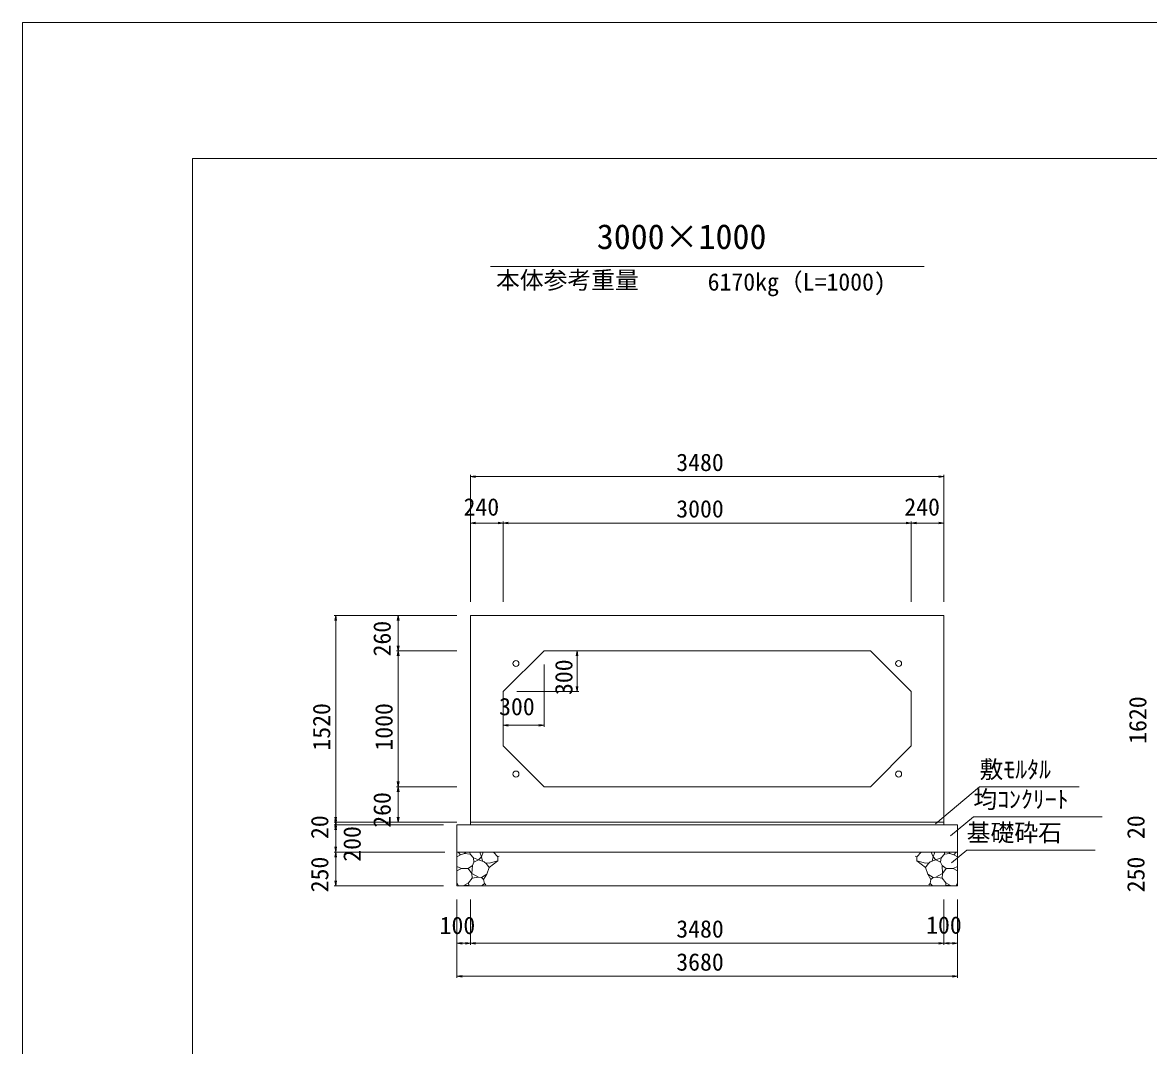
# Model space of a CAD drawing. Units: millimetres on the paper. Extents: x 0 to 841, y 0 to 594.
# Drawn here: x 0 to 165.5, y 443.5 to 594 of the extents above; entities that cross this region are included whole.
import ezdxf
from ezdxf.enums import TextEntityAlignment as Align

# ---------------------------------------------------------------- set-up
doc = ezdxf.new("R2010")
doc.units = ezdxf.units.MM
for name, color, linetype, lineweight in [('D-STR-DIM（寸法）', 7, 'Continuous', 18), ('D-STR-HTXT（旗揚げ）', 4, 'Continuous', 18), ('D-STR-STRn（構造物）', 5, 'Continuous', 18), ('D-STR（構造物外形線）', 1, 'Continuous', 18), ('D-TTL(外枠）', 2, 'Continuous', 18), ('DEFPOINTS_2', 8, 'Continuous', 18)]:
    doc.layers.add(name, color=color, linetype=linetype, lineweight=lineweight)
doc.layers.add('D-STR-TXT（文字）', color=7, linetype='Continuous')
doc.styles.add('ＭＳ ゴシック', font='')
doc.styles.get('ＭＳ ゴシック').set_extended_font_data('MS Gothic')

msp = doc.modelspace()

# ---------------------------------------------------------------- linework, layer by layer
at = {"layer": 'D-STR-DIM（寸法）'}
for p, q in [((65.873, 508.769), (65.873, 527.444)), ((65.873, 527.194), (66.623, 527.319)), ((65.873, 527.194), (65.973, 527.194)), ((66.623, 527.069), (65.873, 527.194)), ((135.373, 527.194), (65.973, 527.194)), ((134.723, 527.319), (135.473, 527.194)), ((135.473, 527.194), (134.723, 527.069)), ((135.473, 527.194), (135.373, 527.194)), ((135.473, 508.769), (135.473, 527.444)), ((65.873, 508.769), (65.873, 520.61)), ((65.873, 520.36), (66.623, 520.485)), ((65.873, 520.36), (65.973, 520.36)), ((66.623, 520.235), (65.873, 520.36)), ((65.973, 520.36), (70.573, 520.36)), ((69.923, 520.485), (70.673, 520.36)), ((70.673, 520.36), (69.923, 520.235)), ((70.673, 520.36), (70.573, 520.36)), ((70.673, 508.769), (70.673, 520.61)), ((70.673, 508.769), (70.673, 520.61)), ((70.673, 520.36), (71.423, 520.485)), ((70.673, 520.36), (70.773, 520.36)), ((71.423, 520.235), (70.673, 520.36)), ((70.773, 520.36), (130.573, 520.36)), ((129.923, 520.485), (130.673, 520.36)), ((130.673, 520.36), (129.923, 520.235)), ((130.673, 520.36), (130.573, 520.36)), ((130.673, 508.769), (130.673, 520.61)), ((130.673, 508.769), (130.673, 520.61)), ((130.673, 520.36), (131.423, 520.485)), ((130.673, 520.36), (130.773, 520.36)), ((131.423, 520.235), (130.673, 520.36)), ((130.773, 520.36), (135.373, 520.36)), ((134.723, 520.485), (135.473, 520.36)), ((135.473, 520.36), (134.723, 520.235)), ((135.473, 520.36), (135.373, 520.36)), ((135.473, 508.769), (135.473, 520.61)), ((63.873, 506.769), (45.806, 506.769)), ((45.931, 506.019), (46.056, 506.769)), ((46.056, 506.769), (46.056, 506.669)), ((46.056, 506.769), (46.181, 506.019)), ((46.056, 506.669), (46.056, 476.469)), ((63.873, 506.769), (54.979, 506.769)), ((55.104, 506.019), (55.229, 506.769)), ((55.229, 506.769), (55.229, 506.669)), ((55.229, 506.769), (55.354, 506.019)), ((55.229, 506.669), (55.229, 501.669)), ((55.229, 501.569), (55.104, 502.319)), ((55.354, 502.319), (55.229, 501.569)), ((55.229, 501.569), (55.229, 501.669)), ((63.873, 501.569), (54.979, 501.569)), ((63.873, 501.569), (54.979, 501.569)), ((55.104, 500.819), (55.229, 501.569)), ((55.229, 501.569), (55.229, 501.469)), ((55.229, 501.569), (55.354, 500.819)), ((55.229, 481.669), (55.229, 501.469)), ((78.673, 501.569), (81.778, 501.569)), ((81.403, 500.819), (81.528, 501.569)), ((81.528, 501.569), (81.528, 501.469)), ((81.528, 501.569), (81.653, 500.819)), ((81.528, 495.669), (81.528, 501.469)), ((76.673, 499.569), (76.673, 490.371)), ((72.673, 495.569), (81.778, 495.569)), ((81.528, 495.569), (81.403, 496.319)), ((81.653, 496.319), (81.528, 495.569)), ((81.528, 495.569), (81.528, 495.669)), ((70.673, 493.569), (70.673, 490.371)), ((70.673, 490.621), (71.423, 490.746)), ((70.673, 490.621), (70.773, 490.621)), ((71.423, 490.496), (70.673, 490.621)), ((76.573, 490.621), (70.773, 490.621)), ((75.923, 490.746), (76.673, 490.621)), ((76.673, 490.621), (75.923, 490.496)), ((76.673, 490.621), (76.573, 490.621)), ((55.229, 481.569), (55.104, 482.319)), ((55.354, 482.319), (55.229, 481.569)), ((63.873, 481.569), (54.979, 481.569)), ((63.873, 481.569), (54.979, 481.569)), ((55.104, 480.819), (55.229, 481.569)), ((55.229, 481.569), (55.229, 481.669)), ((55.229, 481.569), (55.229, 481.469)), ((55.229, 481.569), (55.354, 480.819)), ((55.229, 481.469), (55.229, 476.469)), ((46.056, 476.369), (45.931, 477.119)), ((46.181, 477.119), (46.056, 476.369)), ((55.229, 476.369), (55.104, 477.119)), ((55.354, 477.119), (55.229, 476.369)), ((63.873, 476.369), (45.806, 476.369)), ((63.873, 476.369), (45.806, 476.369)), ((61.873, 475.969), (45.806, 475.969)), ((61.873, 475.969), (45.806, 475.969)), ((46.056, 475.969), (45.931, 476.719)), ((45.931, 475.619), (46.056, 476.369)), ((45.931, 475.219), (46.056, 475.969)), ((46.181, 476.719), (46.056, 475.969)), ((46.056, 476.369), (46.056, 476.469)), ((46.056, 476.369), (46.056, 476.269)), ((46.056, 476.369), (46.181, 475.619)), ((46.056, 476.269), (46.056, 476.069)), ((46.056, 475.969), (46.056, 476.069)), ((46.056, 475.969), (46.056, 475.869)), ((46.056, 475.969), (46.181, 475.219)), ((46.056, 475.869), (46.056, 472.069)), ((63.873, 476.369), (54.979, 476.369)), ((55.229, 476.369), (55.229, 476.469)), ((61.873, 471.969), (45.806, 471.969)), ((62.074, 471.969), (45.806, 471.969)), ((46.056, 471.969), (45.931, 472.719)), ((45.931, 471.219), (46.056, 471.969)), ((46.181, 472.719), (46.056, 471.969)), ((46.056, 471.969), (46.056, 472.069)), ((46.056, 471.969), (46.056, 471.869)), ((46.056, 471.969), (46.181, 471.219)), ((46.056, 471.869), (46.056, 467.069)), ((61.873, 466.969), (45.806, 466.969)), ((46.056, 466.969), (45.931, 467.719)), ((46.181, 467.719), (46.056, 466.969)), ((46.056, 466.969), (46.056, 467.069)), ((63.873, 464.969), (63.873, 453.442)), ((63.873, 464.969), (63.873, 458.306)), ((65.873, 464.969), (65.873, 458.306)), ((65.873, 464.969), (65.873, 458.306)), ((135.473, 464.969), (135.473, 458.306)), ((135.473, 464.969), (135.473, 458.306)), ((137.473, 464.969), (137.473, 458.306)), ((137.473, 464.969), (137.473, 453.442)), ((63.873, 458.556), (64.623, 458.681)), ((63.873, 458.556), (63.973, 458.556)), ((64.623, 458.431), (63.873, 458.556)), ((63.973, 458.556), (65.773, 458.556)), ((65.123, 458.681), (65.873, 458.556)), ((65.873, 458.556), (65.123, 458.431)), ((65.873, 458.556), (65.773, 458.556)), ((65.873, 458.556), (66.623, 458.681)), ((65.873, 458.556), (65.973, 458.556)), ((66.623, 458.431), (65.873, 458.556)), ((65.973, 458.556), (135.373, 458.556)), ((134.723, 458.681), (135.473, 458.556)), ((135.473, 458.556), (134.723, 458.431)), ((135.473, 458.556), (135.373, 458.556)), ((135.473, 458.556), (136.223, 458.681)), ((135.473, 458.556), (135.573, 458.556)), ((136.223, 458.431), (135.473, 458.556)), ((135.573, 458.556), (137.373, 458.556)), ((136.723, 458.681), (137.473, 458.556)), ((137.473, 458.556), (136.723, 458.431)), ((137.473, 458.556), (137.373, 458.556)), ((63.873, 453.692), (64.623, 453.817)), ((63.873, 453.692), (63.973, 453.692)), ((64.623, 453.567), (63.873, 453.692)), ((63.973, 453.692), (137.373, 453.692)), ((136.723, 453.817), (137.473, 453.692)), ((137.473, 453.692), (136.723, 453.567)), ((137.473, 453.692), (137.373, 453.692))]:
    msp.add_line(p, q, dxfattribs=at)
at = {"layer": 'D-STR-HTXT（旗揚げ）'}
for p, q in [((68.781, 558.12), (132.565, 558.12)), ((134.229, 476.125), (140.707, 481.567)), ((155.368, 481.567), (140.707, 481.567)), ((136.446, 474.354), (139.794, 477.168)), ((158.72, 477.168), (139.794, 477.168)), ((136.565, 470.365), (138.819, 472.259)), ((157.683, 472.259), (138.819, 472.259))]:
    msp.add_line(p, q, dxfattribs=at)
at = {"layer": 'D-STR-STRn（構造物）'}
for p, q in [((63.873, 475.969), (137.473, 475.969)), ((63.873, 475.969), (63.873, 466.969)), ((65.873, 476.369), (65.873, 475.969)), ((135.473, 476.369), (135.473, 475.969)), ((137.473, 475.969), (137.473, 466.969)), ((63.873, 471.969), (137.473, 471.969)), ((64.405, 471.574), (64.074, 471.969)), ((64.99, 471.762), (65.182, 471.969)), ((65.799, 471.632), (65.78, 471.969)), ((67.234, 471.969), (67.461, 471.251)), ((67.461, 471.251), (67.741, 471.969)), ((69.236, 471.969), (69.882, 471.249)), ((132.111, 471.969), (131.464, 471.249)), ((133.885, 471.251), (133.605, 471.969)), ((134.112, 471.969), (133.885, 471.251)), ((135.548, 471.632), (135.566, 471.969)), ((136.356, 471.762), (136.165, 471.969)), ((136.941, 471.574), (137.273, 471.969)), ((64.405, 471.574), (63.873, 471.261)), ((64.99, 471.762), (64.405, 471.574)), ((65.799, 471.632), (64.99, 471.762)), ((66.286, 471.101), (65.799, 471.632)), ((66.139, 470.009), (66.375, 470.481)), ((66.375, 470.481), (66.286, 471.101)), ((67.059, 470.835), (66.286, 471.101)), ((66.375, 470.481), (67.059, 470.835)), ((67.461, 471.251), (67.059, 470.835)), ((67.059, 470.835), (67.886, 470.529)), ((67.461, 471.251), (67.618, 470.628)), ((67.886, 470.529), (68.192, 470.238)), ((68.039, 470.384), (68.6, 470.329)), ((68.192, 470.238), (68.606, 469.687)), ((68.6, 470.329), (69.882, 470.658)), ((68.606, 469.687), (69.882, 470.658)), ((69.882, 471.249), (70.101, 471.358)), ((69.882, 471.249), (69.882, 470.658)), ((69.882, 470.658), (69.907, 470.652)), ((131.464, 471.249), (131.246, 471.358)), ((131.464, 470.658), (131.439, 470.652)), ((131.464, 471.249), (131.464, 470.658)), ((132.746, 470.329), (131.464, 470.658)), ((132.741, 469.687), (131.464, 470.658)), ((133.154, 470.238), (132.741, 469.687)), ((133.307, 470.384), (132.746, 470.329)), ((133.46, 470.529), (133.154, 470.238)), ((134.287, 470.835), (133.46, 470.529)), ((133.885, 471.251), (133.729, 470.628)), ((133.885, 471.251), (134.287, 470.835)), ((134.287, 470.835), (135.06, 471.101)), ((134.972, 470.481), (134.287, 470.835)), ((134.972, 470.481), (135.06, 471.101)), ((135.207, 470.009), (134.972, 470.481)), ((135.06, 471.101), (135.548, 471.632)), ((135.548, 471.632), (136.356, 471.762)), ((136.356, 471.762), (136.941, 471.574)), ((136.941, 471.574), (137.473, 471.261)), ((64.521, 469.56), (63.873, 469.833)), ((63.873, 469.191), (64.521, 469.56)), ((64.521, 469.56), (65.54, 469.543)), ((65.54, 469.543), (66.139, 470.009)), ((66.069, 468.809), (65.54, 469.543)), ((66.069, 468.809), (66.139, 470.009)), ((66.132, 468.132), (66.069, 468.809)), ((66.069, 468.809), (67.062, 468.271)), ((68.242, 468.716), (67.481, 468.24)), ((67.798, 467.915), (68.242, 468.716)), ((68.606, 469.687), (68.242, 468.716)), ((132.741, 469.687), (133.104, 468.716)), ((133.549, 467.915), (133.104, 468.716)), ((133.104, 468.716), (133.865, 468.24)), ((135.278, 468.809), (134.285, 468.271)), ((135.278, 468.809), (135.207, 470.009)), ((135.807, 469.543), (135.207, 470.009)), ((135.214, 468.132), (135.278, 468.809)), ((135.278, 468.809), (135.807, 469.543)), ((136.825, 469.56), (135.807, 469.543)), ((136.825, 469.56), (137.473, 469.833)), ((137.473, 469.191), (136.825, 469.56)), ((64.087, 466.969), (63.873, 467.414)), ((63.873, 466.969), (137.473, 466.969)), ((64.9, 467.061), (64.521, 466.969)), ((64.9, 467.061), (65.582, 467.435)), ((65.528, 467.084), (64.9, 467.061)), ((65.791, 466.969), (65.528, 467.084)), ((65.582, 467.435), (66.132, 468.132)), ((65.582, 467.435), (65.595, 467.087)), ((67.062, 468.271), (66.132, 468.132)), ((67.481, 468.24), (67.062, 468.271)), ((67.481, 468.24), (67.798, 467.915)), ((67.54, 466.969), (67.916, 467.346)), ((67.916, 467.346), (67.798, 467.915)), ((67.916, 467.346), (68.111, 467.164)), ((133.43, 467.346), (133.235, 467.164)), ((133.43, 467.346), (133.549, 467.915)), ((133.807, 466.969), (133.43, 467.346)), ((133.865, 468.24), (133.549, 467.915)), ((133.865, 468.24), (134.285, 468.271)), ((134.285, 468.271), (135.214, 468.132)), ((135.764, 467.435), (135.214, 468.132)), ((135.556, 466.969), (135.818, 467.084)), ((135.764, 467.435), (135.751, 467.087)), ((136.447, 467.061), (135.764, 467.435)), ((135.818, 467.084), (136.447, 467.061)), ((136.447, 467.061), (136.826, 466.969)), ((137.26, 466.969), (137.473, 467.414))]:
    msp.add_line(p, q, dxfattribs=at)
at = {"layer": 'D-STR（構造物外形線）'}
for p, q in [((65.873, 506.769), (135.473, 506.769)), ((65.873, 476.369), (65.873, 506.769)), ((135.473, 506.769), (135.473, 476.369)), ((70.673, 495.569), (76.673, 501.569)), ((76.673, 501.569), (124.673, 501.569)), ((124.673, 501.569), (130.673, 495.569)), ((70.673, 487.569), (70.673, 495.569)), ((130.673, 495.569), (130.673, 487.569)), ((76.673, 481.569), (70.673, 487.569)), ((130.673, 487.569), (124.673, 481.569)), ((124.673, 481.569), (76.673, 481.569)), ((135.473, 476.369), (65.873, 476.369))]:
    msp.add_line(p, q, dxfattribs=at)
for centre in [(72.542, 499.701), (128.805, 499.701), (72.542, 483.438), (128.805, 483.438)]:
    msp.add_circle(centre, 0.44, dxfattribs=at)
at = {"layer": 'D-TTL(外枠）'}
for p, q in [((25, 574), (820, 574)), ((25, 20), (25, 574))]:
    msp.add_line(p, q, dxfattribs=at)
at = {"layer": 'DEFPOINTS_2'}
for p, q in [((0, 0), (0, 594)), ((0, 594), (841, 594))]:
    msp.add_line(p, q, dxfattribs=at)

# ---------------------------------------------------------------- texts
at = {"layer": 'D-STR-DIM（寸法）', "style": 'ＭＳ ゴシック'}
for s, p in [('3480', (96.116, 527.244)), ('240', (64.844, 520.685)), ('3000', (96.116, 520.41)), ('240', (129.644, 520.685)), ('300', (70.068, 491.315)), ('100', (61.321, 459.131)), ('3480', (96.116, 458.606)), ('100', (132.85, 459.173)), ('3680', (96.116, 453.742))]:
    msp.add_text(s, height=2.566, dxfattribs=at).set_placement(p, align=Align.BOTTOM_LEFT)
for s, p in [('260', (54.904, 500.74)), ('300', (81.62, 495.068)), ('1520', (46.006, 486.888)), ('1000', (55.179, 486.888)), ('1620', (166.006, 487.888)), ('260', (54.904, 475.54)), ('20', (45.731, 473.877)), ('20', (165.731, 473.877)), ('200', (50.493, 470.54)), ('250', (45.731, 466.04)), ('250', (165.731, 466.04))]:
    msp.add_text(s, height=2.566, rotation=90, dxfattribs=at).set_placement(p, align=Align.BOTTOM_LEFT)
at = {"layer": 'D-STR-TXT（文字）', "style": 'ＭＳ ゴシック'}
for s, height, p in [('3000×1000', 3.666, (84.43, 559.569)), ('本体参考重量', 2.566, (69.612, 554.053)), ('6170kg（L=1000)', 2.566, (100.732, 553.789)), ('敷ﾓﾙﾀﾙ', 2.566, (140.707, 482.067)), ('均ｺﾝｸﾘｰﾄ', 2.566, (139.794, 477.668)), ('基礎砕石', 2.566, (138.819, 472.759))]:
    msp.add_text(s, height=height, dxfattribs=at).set_placement(p, align=Align.BOTTOM_LEFT)

doc.saveas('drawing.dxf')
